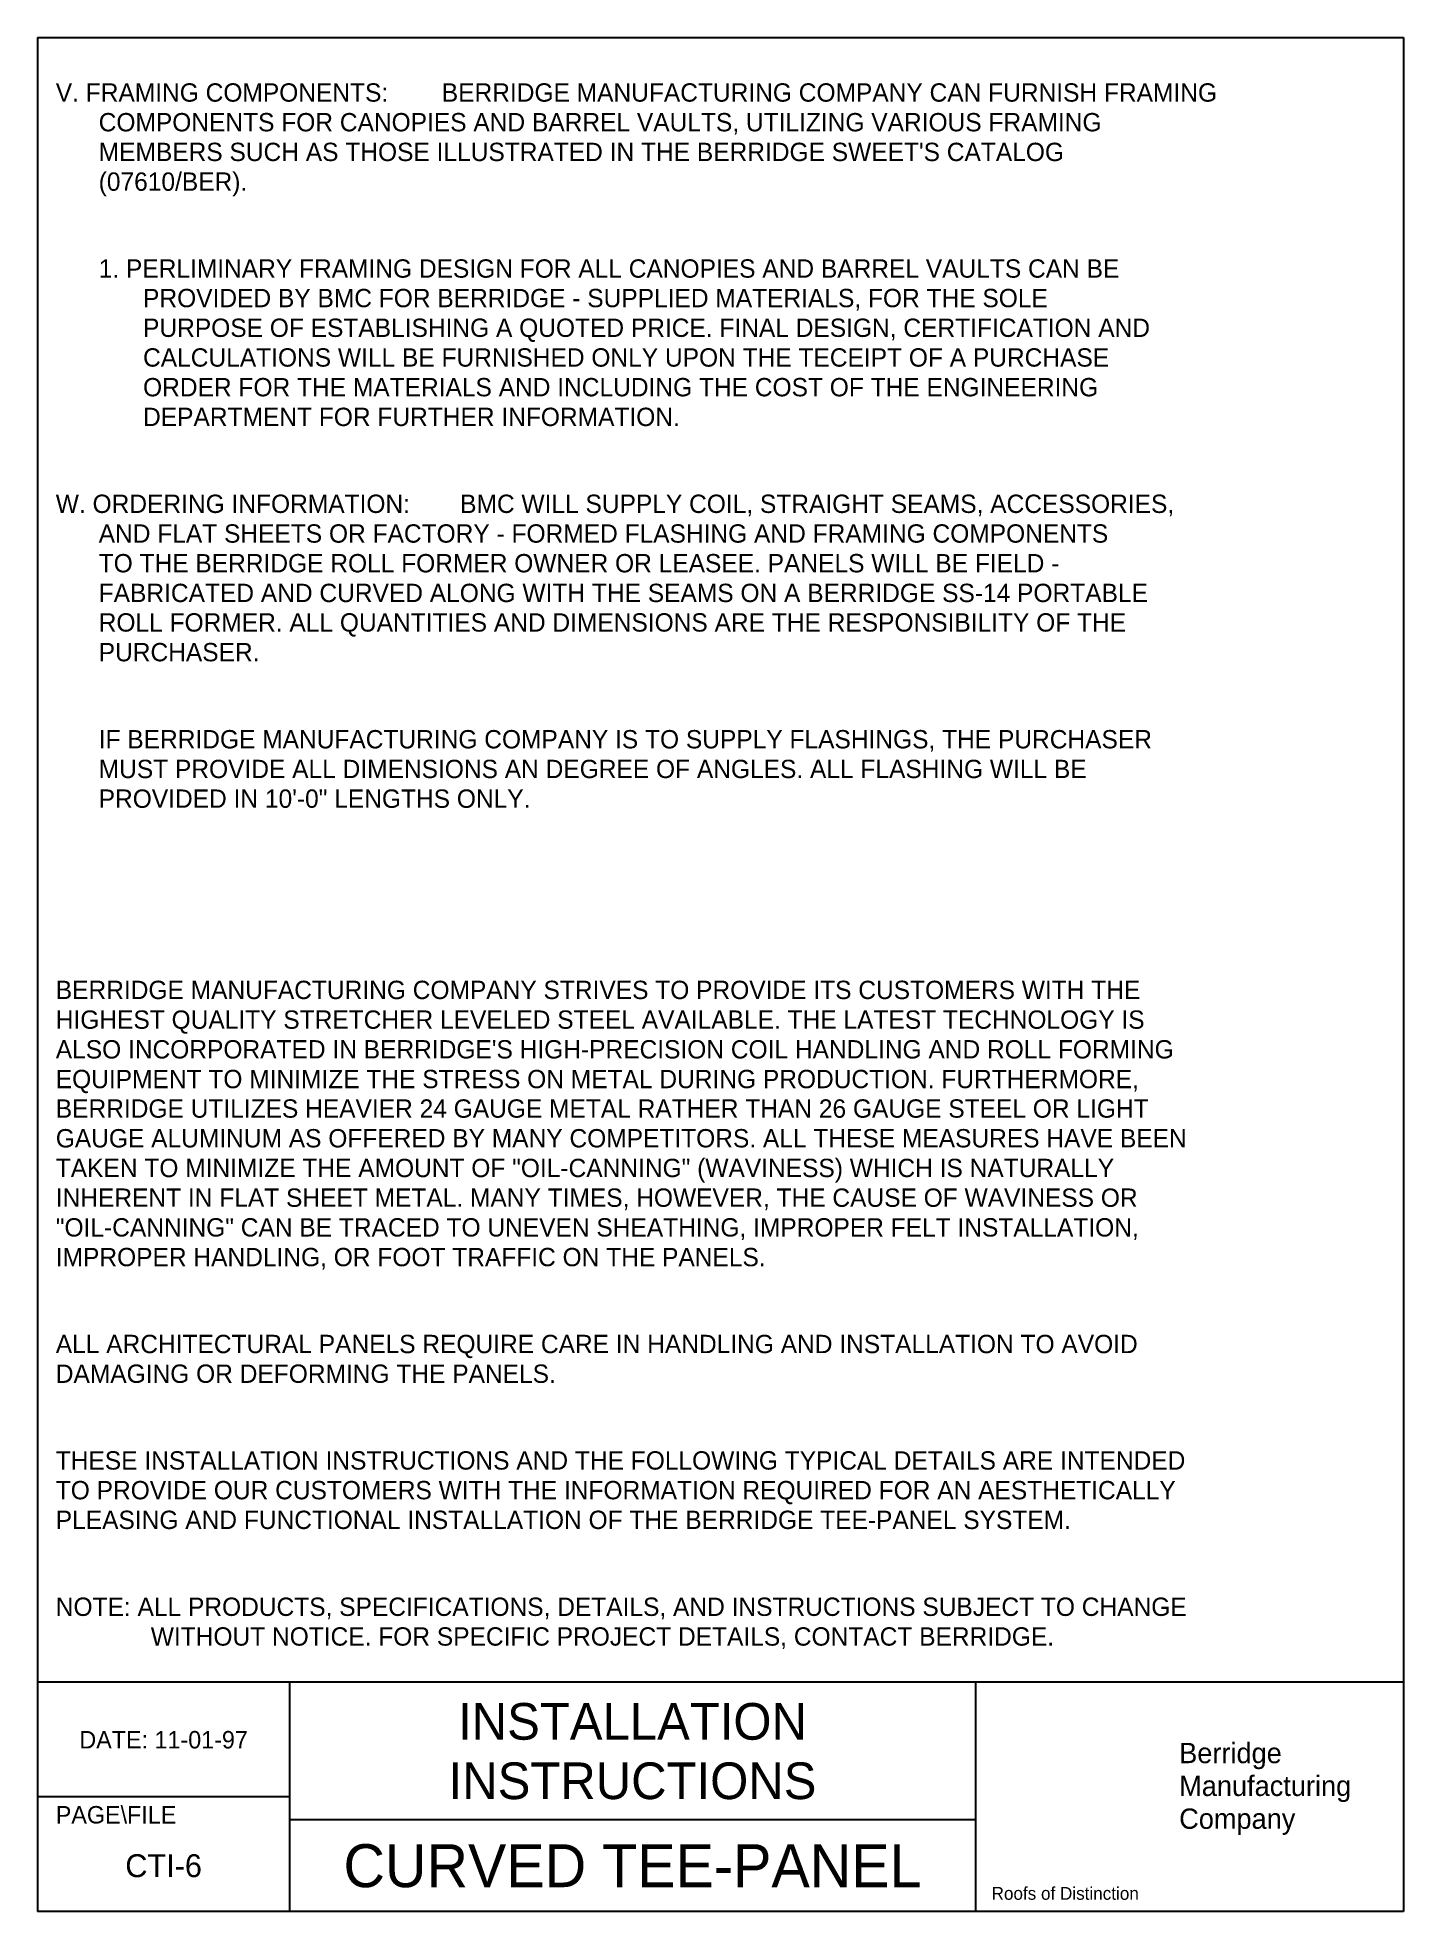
# Model space of a CAD drawing. Extents: x 0 to 7.5, y 0.1 to 10.3.
import ezdxf
from ezdxf.enums import TextEntityAlignment as Align

# ---------------------------------------------------------------- set-up
doc = ezdxf.new("R2010")
doc.units = 0
doc.layers.add('BORDER', color=7, linetype='CONTINUOUS')
doc.layers.add('DIM-TXT', color=7, linetype='CONTINUOUS')

msp = doc.modelspace()

# ---------------------------------------------------------------- linework, layer by layer
at = {"layer": 'BORDER', "color": 0, "linetype": 'CONTINUOUS'}
for p, q in [((0.031, 10.345), (0.031, 0.125)), ((0.031, 10.345), (7.48, 10.345)), ((7.48, 10.345), (7.48, 0.125)), ((7.48, 1.375), (0.031, 1.375)), ((1.406, 1.375), (1.406, 0.125)), ((5.147, 1.375), (5.147, 0.125)), ((1.406, 0.75), (0.031, 0.75)), ((5.147, 0.625), (1.406, 0.625)), ((7.48, 0.125), (0.031, 0.125))]:
    msp.add_line(p, q, dxfattribs=at)

# ---------------------------------------------------------------- texts
for s, height, p in [('DATE: 11-01-97', 0.0951, (0.719, 1.062)), ('CTI-6', 0.125, (0.719, 0.375)), ('CURVED TEE-PANEL', 0.2344, (3.276, 0.375))]:
    msp.add_text(s, height=height, dxfattribs=at).set_placement(p, align=Align.MIDDLE)
for s, height, p in [('Berridge', 0.1107, (6.257, 0.934)), ('Manufacturing', 0.1107, (6.257, 0.755)), ('PAGE\\FILE', 0.0951, (0.131, 0.605)), ('Company', 0.1107, (6.257, 0.576)), ('Roofs of Distinction', 0.0697, (5.234, 0.189))]:
    msp.add_text(s, height=height, dxfattribs=at).set_placement(p)
at = {"layer": 'DIM-TXT', "color": 0, "linetype": 'CONTINUOUS'}
for s, p in [('V. FRAMING COMPONENTS:', (0.131, 9.995)), ('BERRIDGE MANUFACTURING COMPANY CAN FURNISH FRAMING', (2.236, 9.995)), ('COMPONENTS FOR CANOPIES AND BARREL VAULTS, UTILIZING VARIOUS FRAMING', (0.365, 9.833)), ("MEMBERS SUCH AS THOSE ILLUSTRATED IN THE BERRIDGE SWEET'S CATALOG", (0.365, 9.671)), ('(07610/BER).', (0.365, 9.509)), ('1. PERLIMINARY FRAMING DESIGN FOR ALL CANOPIES AND BARREL VAULTS CAN BE', (0.365, 9.035)), ('PROVIDED BY BMC FOR BERRIDGE - SUPPLIED MATERIALS, FOR THE SOLE', (0.607, 8.874)), ('PURPOSE OF ESTABLISHING A QUOTED PRICE. FINAL DESIGN, CERTIFICATION AND', (0.607, 8.712)), ('CALCULATIONS WILL BE FURNISHED ONLY UPON THE TECEIPT OF A PURCHASE', (0.607, 8.55)), ('ORDER FOR THE MATERIALS AND INCLUDING THE COST OF THE ENGINEERING', (0.607, 8.388)), ('DEPARTMENT FOR FURTHER INFORMATION.', (0.607, 8.226)), ('W. ORDERING INFORMATION:', (0.131, 7.752)), ('BMC WILL SUPPLY COIL, STRAIGHT SEAMS, ACCESSORIES,', (2.336, 7.752)), ('AND FLAT SHEETS OR FACTORY - FORMED FLASHING AND FRAMING COMPONENTS', (0.365, 7.59)), ('TO THE BERRIDGE ROLL FORMER OWNER OR LEASEE. PANELS WILL BE FIELD -', (0.365, 7.428)), ('FABRICATED AND CURVED ALONG WITH THE SEAMS ON A BERRIDGE SS-14 PORTABLE', (0.365, 7.266)), ('ROLL FORMER. ALL QUANTITIES AND DIMENSIONS ARE THE RESPONSIBILITY OF THE', (0.365, 7.105)), ('PURCHASER.', (0.365, 6.943)), ('IF BERRIDGE MANUFACTURING COMPANY IS TO SUPPLY FLASHINGS, THE PURCHASER', (0.365, 6.468)), ('MUST PROVIDE ALL DIMENSIONS AN DEGREE OF ANGLES. ALL FLASHING WILL BE', (0.365, 6.306)), ('PROVIDED IN 10\'-0" LENGTHS ONLY.', (0.365, 6.144)), ('BERRIDGE MANUFACTURING COMPANY STRIVES TO PROVIDE ITS CUSTOMERS WITH THE', (0.131, 5.101)), ('HIGHEST QUALITY STRETCHER LEVELED STEEL AVAILABLE. THE LATEST TECHNOLOGY IS', (0.131, 4.939)), ("ALSO INCORPORATED IN BERRIDGE'S HIGH-PRECISION COIL HANDLING AND ROLL FORMING", (0.131, 4.777)), ('EQUIPMENT TO MINIMIZE THE STRESS ON METAL DURING PRODUCTION. FURTHERMORE,', (0.131, 4.615)), ('BERRIDGE UTILIZES HEAVIER 24 GAUGE METAL RATHER THAN 26 GAUGE STEEL OR LIGHT', (0.131, 4.454)), ('GAUGE ALUMINUM AS OFFERED BY MANY COMPETITORS. ALL THESE MEASURES HAVE BEEN', (0.131, 4.292)), ('TAKEN TO MINIMIZE THE AMOUNT OF "OIL-CANNING" (WAVINESS) WHICH IS NATURALLY', (0.131, 4.13)), ('INHERENT IN FLAT SHEET METAL. MANY TIMES, HOWEVER, THE CAUSE OF WAVINESS OR', (0.131, 3.968)), ('"OIL-CANNING" CAN BE TRACED TO UNEVEN SHEATHING, IMPROPER FELT INSTALLATION,', (0.131, 3.806)), ('IMPROPER HANDLING, OR FOOT TRAFFIC ON THE PANELS.', (0.131, 3.644)), ('ALL ARCHITECTURAL PANELS REQUIRE CARE IN HANDLING AND INSTALLATION TO AVOID', (0.131, 3.17)), ('DAMAGING OR DEFORMING THE PANELS.', (0.131, 3.008)), ('THESE INSTALLATION INSTRUCTIONS AND THE FOLLOWING TYPICAL DETAILS ARE INTENDED', (0.131, 2.535)), ('TO PROVIDE OUR CUSTOMERS WITH THE INFORMATION REQUIRED FOR AN AESTHETICALLY', (0.131, 2.373)), ('PLEASING AND FUNCTIONAL INSTALLATION OF THE BERRIDGE TEE-PANEL SYSTEM.', (0.131, 2.211)), ('NOTE: ALL PRODUCTS, SPECIFICATIONS, DETAILS, AND INSTRUCTIONS SUBJECT TO CHANGE', (0.131, 1.737)), ('WITHOUT NOTICE. FOR SPECIFIC PROJECT DETAILS, CONTACT BERRIDGE.', (0.649, 1.575))]:
    msp.add_text(s, height=0.1, dxfattribs=at).set_placement(p)
for s, p in [('INSTALLATION', (3.276, 1.062)), ('INSTRUCTIONS', (3.276, 0.738))]:
    msp.add_text(s, height=0.2, dxfattribs=at).set_placement(p, align=Align.CENTER)

doc.saveas('drawing.dxf')
